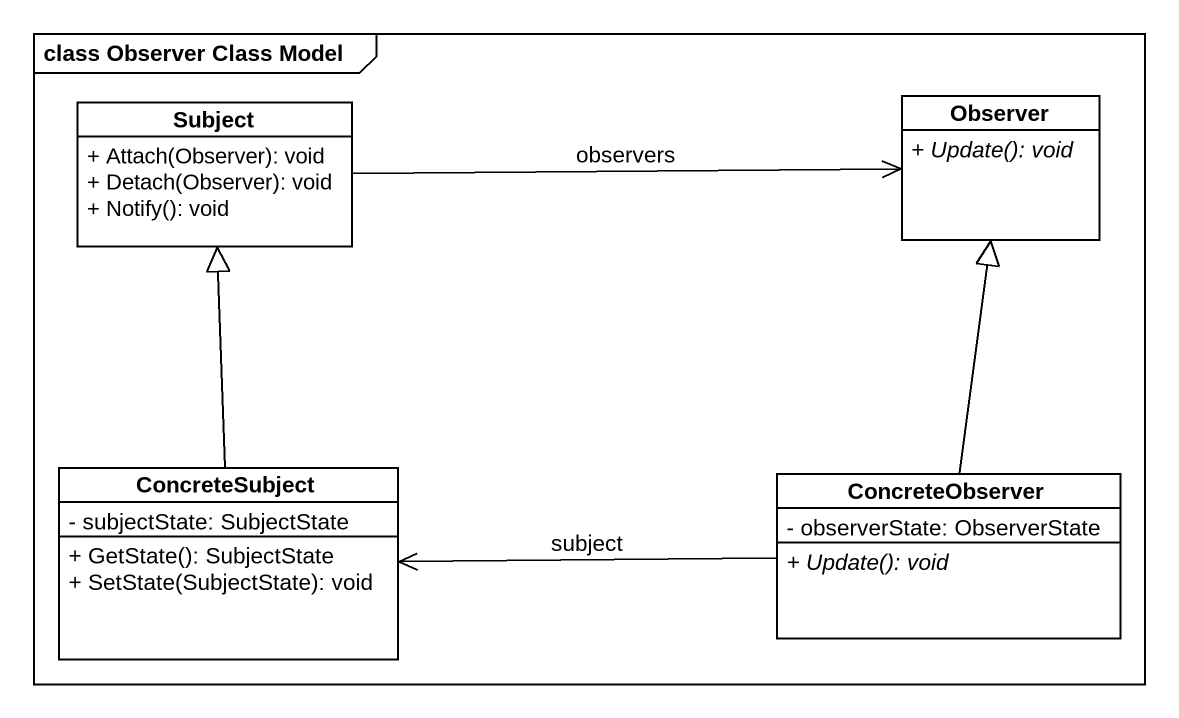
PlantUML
@startuml
mainframe class Observer Class Model
hide circle
hide empty members
skinparam classAttributeIconSize 0
class Subject {
  + Attach(Observer): void
  + Detach(Observer): void
  + Notify(): void
}
class Observer {
  {abstract} + Update(): void
}
class ConcreteSubject {
  - subjectState: SubjectState
  + GetState(): SubjectState
  + SetState(SubjectState): void
}
class ConcreteObserver {
  - observerState: ObserverState
  {abstract} + Update(): void
}
Subject -right-> Observer : observers
ConcreteSubject -up-|> Subject
ConcreteObserver -up-|> Observer
ConcreteObserver -left-> ConcreteSubject : subject
@enduml
